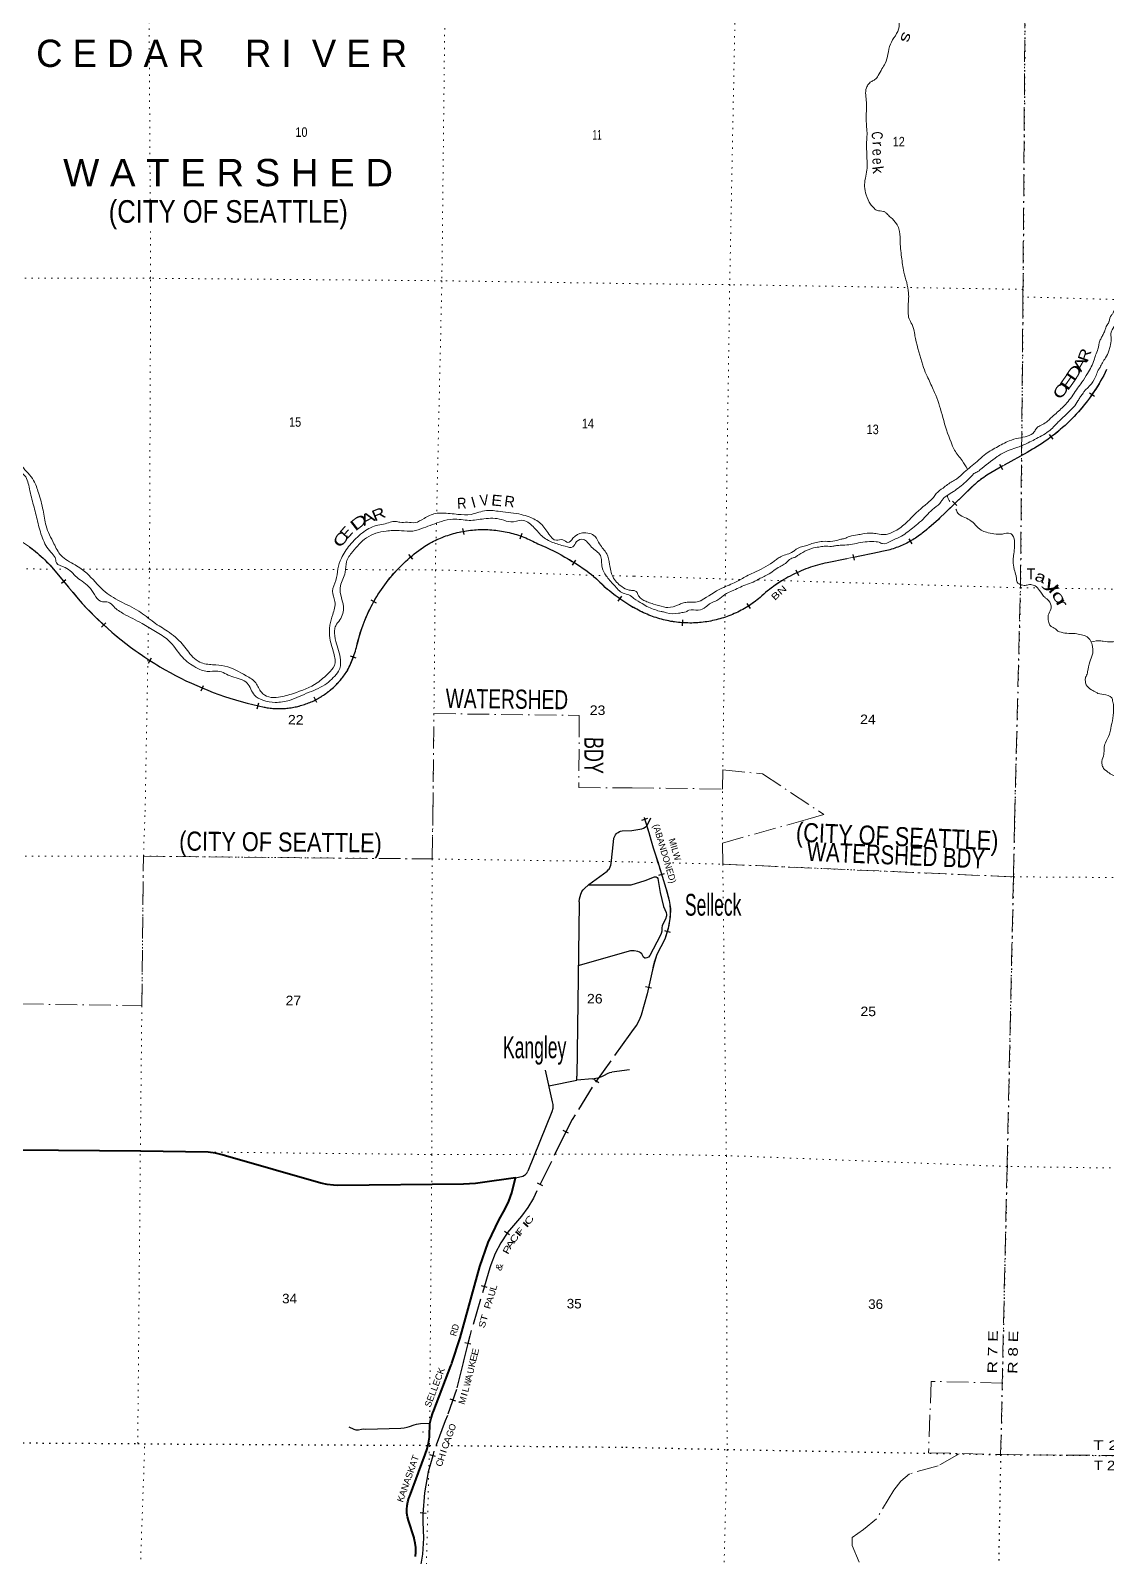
# Model space of a CAD drawing. Header units: feet. Extents: x -252966 to 4, y -183309 to 1368.
# Drawn here: x -229012 to -209293, y -58351 to -30375 of the extents above; entities that cross this region are included whole.
import ezdxf
from ezdxf.enums import TextEntityAlignment as Align

# ---------------------------------------------------------------- set-up
doc = ezdxf.new("R2010")
doc.units = ezdxf.units.FT
doc.header["$LTSCALE"] = 80
for name, pattern in [('DOT_DASHED', [7.7, 5, -1.2, 0.3, -1.2]), ('DOTTED', [1.5, 0.3, -1.2]), ('LONG_DASHED', [7.5, 6, -1.5])]:
    doc.linetypes.add(name, pattern=pattern)
doc.layers.add('14', color=7, linetype='Continuous')
for name, color, linetype, lineweight in [('26', 7, 'Continuous', 40), ('27', 7, 'Continuous', 13), ('29', 7, 'Continuous', 25), ('34', 7, 'Continuous', 13), ('39', 7, 'Continuous', 13), ('41', 7, 'Continuous', 13), ('44', 7, 'DOT_DASHED', 13), ('6', 7, 'DOTTED', 25), ('63', 7, 'Continuous', 25), ('7', 7, 'DOTTED', 13)]:
    doc.layers.add(name, color=color, linetype=linetype, lineweight=lineweight)

msp = doc.modelspace()

# ---------------------------------------------------------------- linework, layer by layer
at = {"layer": '26'}
msp.add_lwpolyline([(-221954.33, -58351.23), (-221947.47, -58268.77), (-221949.27, -58186.04), (-221959.7, -58103.94), (-221978.66, -58023.39), (-221983.71, -58006.73), (-222086.92, -57691.98), (-222103.1, -57624.66), (-222112.16, -57556.02), (-222114, -57486.8), (-222108.58, -57417.77), (-222095.99, -57349.69), (-222076.34, -57283.3), (-222067.11, -57258.76), (-221781.04, -56480.66), (-221743.85, -56378.07), (-221717.58, -56272.15), (-221702.53, -56164.07), (-221701.15, -56146.32), (-221690.98, -55910.43), (-221669.38, -55812.14), (-221637.63, -55716.65), (-221619.96, -55674.53), (-221308.18, -54857.92), (-221298.65, -54832.97), (-221290.58, -54807.92), (-221140, -54340.29), (-220776.46, -53033.73), (-220622.09, -52592.93), (-220422.49, -52170.68), (-220319.28, -51989.3), (-220247.92, -51839.61), (-220192.59, -51683.28), (-220192.46, -51682.83), (-220122.56, -51407.59), (-220770.16, -51500), (-220857.72, -51511.29), (-221079.51, -51523.53), (-223382.04, -51548.21), (-223457.38, -51545.82), (-223575.56, -51531.9), (-223691.63, -51505.71), (-225439.11, -51003.74), (-225496.5, -50985.86), (-225623.92, -50956.62), (-225753.69, -50940.86), (-226998.89, -50922.82), (-232253.73, -50880.11)], dxfattribs=at)
at = {"layer": '29'}
for p, q in [((-218784.02, -46035.47), (-218002.59, -46039.86)), ((-218014.27, -47245.94), (-218980.31, -47522.44)), ((-219577.04, -49435.95), (-219449.21, -50014.12)), ((-218035.32, -49426.19), (-218356.5, -49470.65)), ((-218710.25, -49592.52), (-219002.48, -49621)), ((-219458.51, -50196.68), (-219897.58, -51287.94))]:
    msp.add_line(p, q, dxfattribs=at)
for points in [[(-218957.43, -46346.98), (-218948.07, -46291.63), (-218928.37, -46209.87), (-218915.62, -46179.15), (-218905.19, -46160.6), (-218884.32, -46130.45), (-218863.47, -46107.83), (-218779.75, -46032.36), (-218442.35, -45786.37), (-218423.03, -45764.62), (-218407.96, -45747.23), (-218385.95, -45706.63), (-218375.51, -45678.81), (-218369.02, -45644.25), (-218330.32, -45252.09), (-218318.72, -45184.26), (-218304.82, -45145.41), (-218293.22, -45121.65), (-218280.47, -45104.25), (-218265.4, -45089.18), (-218244.55, -45075.84), (-218216.73, -45061.35), (-218197.02, -45055.55), (-218168.05, -45050.33), (-217993.16, -45039.63)], [(-217989.21, -45039.03), (-217810.31, -45012.11), (-217777.39, -45000.35), (-217745.65, -44981.53), (-217719.78, -44954.47), (-217697.45, -44922.72), (-217640.78, -44806.39)], [(-218002.59, -46039.86), (-217747.98, -45959.02), (-217578.69, -45893.14), (-217545.77, -45888.44), (-217525.78, -45900.2), (-217517.55, -45921.38), (-217475.23, -46175.44), (-217409.39, -46434.22), (-217361.19, -46544.79), (-217357.67, -46580.08), (-217358.84, -46608.3), (-217376.48, -46664.76), (-217434.08, -46780.04), (-217442.31, -46829.44), (-217442.31, -46885.9), (-217451.72, -46930.6), (-217470.53, -46975.3), (-217663.33, -47332.88), (-217689.2, -47361.1), (-217715.07, -47377.57), (-217738.58, -47384.63), (-217754.45, -47381.09), (-217778.55, -47361.1), (-217799.71, -47314.06), (-217810.89, -47299.93), (-217832.63, -47283.47), (-217853.21, -47270.53), (-217879.65, -47262.3), (-217950.19, -47248.18), (-218011.52, -47246.14)], [(-218957.38, -46346.42), (-218957.43, -46346.98), (-218958.5, -46387.87), (-219002.23, -49544.48)], [(-218710.25, -49592.52), (-218650.19, -49583.01), (-218607.3, -49573.15), (-218543.55, -49549.38), (-218502.99, -49531.41), (-218424.18, -49491.98), (-218395.2, -49480.96), (-218356.5, -49470.65)], [(-219511.17, -49723.55), (-219002.48, -49621), (-219002.23, -49544.48)], [(-219449.21, -50014.12), (-219440.66, -50063.65), (-219438.34, -50108.87), (-219439.5, -50140.18), (-219458.51, -50196.68)], [(-220122.56, -51407.59), (-219986.56, -51375.71), (-219959.9, -51362.95), (-219937.88, -51345.56), (-219917.02, -51322.37), (-219897.58, -51287.94)], [(-223180.49, -55974.94), (-223084.68, -56018.6), (-223052.23, -56027.3), (-223024.41, -56030.19), (-222998.91, -56027.3), (-222945.6, -56016.28), (-222910.82, -56013.39), (-222866.78, -56013.96), (-222224.67, -55995.41), (-222165.55, -55990.78), (-222111.08, -55981.49), (-222065.87, -55968.74), (-221981.26, -55937.43), (-221937.21, -55924.1), (-221900.13, -55916.56), (-221864.19, -55911.34), (-221689.89, -55905.46)]]:
    msp.add_lwpolyline(points, dxfattribs=at)
at = {"layer": '34'}
msp.add_line((-228623.35, -40214.95), (-228136.79, -40796.36), dxfattribs=at)
for points in [[(-210650.9, -38049.39), (-210748.4, -38111.08), (-211193.58, -38353.02), (-211486.68, -38528.34)], [(-211761.3, -38743.7), (-211919.4, -38896.89), (-212374.46, -39336.36), (-212552.15, -39491.29)], [(-213409.78, -39927.64), (-213461.22, -39939.43), (-214411.72, -40130.78)]]:
    msp.add_lwpolyline(points, dxfattribs=at)
for centre, radius, start, end in [((-212303.54, -35148.12), 3338.95, 299.66699, 334.37098), ((-210382.4, -40219.25), 2019.56, 123.1472, 133.06066), ((-230600.14, -41964.09), 2639.54, 41.50369, 72.2323), ((-220714.64, -41565.44), 2040.37, 60.61054, 120.57127), ((-213740.91, -38215.83), 1743.54, 280.94784, 312.98485), ((-220109.2, -42310.97), 2993.57, 123.29189, 166.64958), ((-221434.22, -43954.64), 4508.34, 54.43069, 67.5604), ((-213881.33, -42667.27), 2591.35, 101.81061, 133.62667), ((-220598.22, -42608.88), 2929.2, 44.35578, 52.41953), ((-216041.61, -37708.51), 3768.2, 229.20057, 239.47131), ((-223464.18, -36694.9), 6217.34, 221.27559, 258.35898), ((-216927.43, -39235.39), 2001.13, 239.27555, 308.95674), ((-224936.49, -41185.29), 1963.28, 332.22297, 347.21529), ((-224457.38, -41335.64), 1472.09, 259.77463, 328.70817)]:
    msp.add_arc(centre, radius, start, end, dxfattribs=at)
msp.add_spline([(-217764.43, -44805.88), (-217600.71, -45356.85), (-217434.46, -45880.86), (-217305.74, -46323.82), (-217292.7, -46624.39), (-217385.81, -47032.72), (-217534.15, -47313.42), (-217613.82, -47594.86), (-217713.3, -48033.36), (-217822.4, -48425.38), (-217907.11, -48607.96), (-218028.18, -48772.56)], degree=3, dxfattribs=at)
at = {"layer": '39'}
for points in [[(-212765.06, -26338.06), (-212819.91, -26389.99), (-212895.52, -26510.29), (-212918.15, -26562.51), (-212934.61, -26600.68), (-212947.62, -26701.39), (-212930.65, -26824.55), (-212916.95, -26867.03), (-212891.96, -26994.3), (-212801.17, -27190.74), (-212704.74, -27429.58), (-212676.06, -27593.18), (-212648.89, -27702.32), (-212599.7, -27825.78), (-212566.6, -27947.08), (-212552.9, -27989.55), (-212539.56, -28070.34), (-212531.82, -28320.46), (-212538.61, -28401.06), (-212561.67, -28499.66), (-212607.42, -28656.54), (-212732.62, -28913.51), (-212785.68, -28989.65), (-213004.42, -29203.62), (-213061.13, -29250.92), (-213103.08, -29347.71), (-213125.62, -29389.85), (-213147.01, -29524.76), (-213143.67, -29599.4), (-213155.75, -29657.64), (-213149.65, -29809.07), (-213132.49, -29912.07), (-213126.63, -29932.29), (-213084.63, -30178.7), (-213091.08, -30223), (-213095.22, -30308.39), (-213253.89, -30626.84), (-213297.87, -30809.94), (-213349.77, -30978.86), (-213407.04, -31075.13), (-213476.66, -31201.53), (-213535.72, -31273.59), (-213564.07, -31291.48), (-213622.77, -31325.22), (-213651.24, -31355.21), (-213692.18, -31427.43), (-213692.6, -31689.58), (-213691.09, -31744.04), (-213695.9, -32044.46), (-213682.32, -32316.82), (-213686.89, -32375.26), (-213678.99, -32825.03), (-213684.01, -32931.86), (-213727.1, -33235.96), (-213696.3, -33387.49), (-213615.37, -33561.65), (-213569.55, -33614.51), (-213497.62, -33673.64), (-213381.01, -33690.85), (-213336.96, -33717.47), (-213275.1, -33776.51), (-213247.14, -33800.97), (-213139.52, -33918.91), (-213096.05, -34008.04), (-213075.82, -34213.92), (-213048.55, -34528.75), (-213004.79, -34803.4), (-212919.77, -35187.33), (-212928.19, -35443.36), (-212929.09, -35540.14), (-212910.07, -35659.29), (-212856.68, -35764.64), (-212811.83, -35920.33), (-212792.63, -36021.33), (-212658.26, -36510.57), (-212644.58, -36555.06), (-212579.62, -36714.97), (-212467.12, -36957.99), (-212421.78, -37061.25), (-212292.67, -37467.76), (-212141.9, -37924.88), (-212076.77, -38066.64), (-211939.65, -38259.47), (-211842.45, -38417.43)], [(-203811.81, -31751.92), (-203821.52, -31759.96), (-203844.37, -31789.94), (-203897.24, -31845.92), (-203940.15, -31914.09), (-203976.73, -31950.05), (-204071.81, -31999.59), (-204299.91, -32069.23), (-204374.04, -32106.3), (-204473.97, -32161.27), (-204617.69, -32244.64), (-204627.83, -32252.62), (-204734.28, -32327.54), (-204778.3, -32369.24), (-204826.76, -32428.25), (-204871.45, -32470.19), (-204977.42, -32608.36), (-205040.84, -32716.67), (-205099.88, -32786.71), (-205233.74, -32892.36), (-205328.85, -32943.92), (-205433.94, -32987.32), (-205583.35, -33032.33), (-205833.52, -33088.52), (-205869.89, -33102.3), (-205910.41, -33130.16), (-205946.84, -33149.99), (-206019.63, -33183.61), (-206137.4, -33291.42), (-206252.86, -33392.05), (-206354.53, -33474.96), (-206407.38, -33528.92), (-206482.36, -33580.66), (-206581.82, -33628.35), (-206617.93, -33654.03), (-206684.83, -33703.83), (-206759.92, -33767.67), (-206899.69, -33859.16), (-206993.06, -33940.98), (-207011.37, -33960.98), (-207269.21, -34192.53), (-207332.23, -34258.5), (-207372.97, -34308.54), (-207417.99, -34386.78), (-207468.84, -34442.77), (-207538.34, -34555.06), (-207648.47, -34710.88), (-207708.7, -34771.12), (-207773.57, -34831.35), (-207819.91, -34863.79), (-207963.07, -34980.7), (-208070.05, -35009.97), (-208259.57, -35038.48), (-208475.61, -35105.06), (-208487.73, -35108.98), (-208550.55, -35152.77), (-208583.3, -35210.95), (-208626.84, -35271.44), (-208668.54, -35306.19), (-208707.93, -35340.94), (-208906.24, -35514.51), (-208999.54, -35588.26), (-209019.97, -35620.34), (-209191.36, -35864.79), (-209209.85, -35904.95), (-209205, -36032.04), (-209226.38, -36166.95), (-209247.26, -36247.42), (-209308.88, -36377.94), (-209368.08, -36466.12), (-209411.14, -36550.42), (-209429.52, -36578.49), (-209515.76, -36775.1), (-209636.23, -36923.37), (-209687.2, -36974.34), (-209705.73, -37002.14), (-209733.53, -37039.2), (-209779.87, -37104.07), (-209816.93, -37164.31), (-209895.7, -37280.14), (-209997.64, -37377.45), (-210085.67, -37465.48), (-210113.47, -37488.65), (-210132.01, -37507.18), (-210192.24, -37567.42), (-210261.75, -37641.55), (-210359.05, -37724.96), (-210609.26, -37873.23), (-210729.73, -37933.46), (-210918.65, -38016.76), (-211058.01, -38063.88), (-211203.56, -38127.07), (-211294.71, -38186.74), (-211611.07, -38431.87), (-211626.9, -38445.26), (-211651.61, -38461.75), (-211726.43, -38497.36)], [(-205137.17, -32683.53), (-205228.57, -32769.4), (-205366.12, -32838.72), (-205473.31, -32890.17), (-205632.76, -32933.07), (-205929.57, -33025.13), (-205978.09, -33046.86), (-206111.67, -33122.27), (-206209.11, -33208.09), (-206266.06, -33270.08), (-206276.22, -33280.07), (-206300.66, -33310.09), (-206357.45, -33355.95), (-206559.2, -33454.37), (-206631.09, -33511.12), (-206724.01, -33586.51), (-206833.86, -33708.52), (-206933.31, -33794.32), (-207004.22, -33842.06), (-207143.76, -33909.35), (-207230.63, -33940.82), (-207250.86, -33950.71), (-207354.39, -34042.53), (-207479.06, -34243.04), (-207495.47, -34275.16), (-207636.51, -34503.75), (-207738.24, -34617.76), (-207786.93, -34657.65), (-207815.5, -34699.73), (-207862.14, -34735.6), (-207935.31, -34809.54), (-208000.16, -34855.33), (-208111.52, -34922.87), (-208323.43, -34977.39), (-208512.93, -35003.89), (-208569.52, -35027.57), (-208599.98, -35055.52), (-208615.84, -35066.99), (-208630.59, -35099.61), (-208675.5, -35165.74), (-208724.14, -35252.91), (-208798.28, -35317.77), (-208858.52, -35361.69), (-208993.73, -35396.74), (-209013.92, -35402.61), (-209100.79, -35434.08), (-209139.45, -35478.09), (-209170.32, -35550.4), (-209200.93, -35594.48), (-209246.27, -35707), (-209247.71, -35713.92), (-209256.63, -35739.17), (-209275.51, -35767.2), (-209311.96, -35843.52), (-209330.61, -35899.81), (-209365.45, -35966.04), (-209381.85, -35998.15), (-209412.67, -36064.42), (-209450.31, -36215.32), (-209491.64, -36329.88), (-209516.57, -36412.33), (-209639.68, -36661.26), (-209741.85, -36823.66), (-209823.41, -36933.82), (-209997.64, -37178.21), (-210173.71, -37354.28), (-210261.75, -37433.05), (-210372.95, -37534.98), (-210465.62, -37599.85), (-210516.59, -37623.02), (-210576.82, -37669.36), (-210618.52, -37734.22), (-210905, -37847.49), (-211074.59, -37898.37), (-211309.24, -38017.21), (-211532.02, -38158.35), (-211663.96, -38274.1), (-211899.34, -38471.58), (-212035.36, -38593.34), (-212120.38, -38642.98), (-212288.6, -38762.43), (-212412.37, -38866.15), (-212465.39, -38938.26), (-212514.16, -38986.21), (-212534.46, -39004.18), (-212855.23, -39291.62), (-212956.86, -39395.55), (-213163.65, -39548.93), (-213262.74, -39596.42), (-213353.52, -39615.75), (-213492.32, -39602.38), (-213592.88, -39591.38), (-213760.1, -39603.96), (-213858.91, -39621.2), (-214002.13, -39650.14), (-214095.11, -39689.62), (-214161.65, -39701.11)], [(-239207.9, -44226.65), (-239079.15, -44208.11), (-238921.51, -44085.95), (-238628.11, -43801.18), (-238383.1, -43532.28), (-238163.6, -43154.33), (-238132.47, -42991.15), (-238196.15, -42871.82), (-238368.73, -42794.24), (-238561.16, -42672.19), (-238611.14, -42617.47), (-238632.58, -42498.36), (-238581.74, -42405.87), (-238494.57, -42293.41), (-238365.3, -42207.4), (-238228.33, -42179.91), (-237982.75, -42159.07), (-237769.76, -42206.61), (-237536.32, -42197.8), (-237342.79, -42132.31), (-237234.62, -41868.71), (-237293.86, -41676.8), (-237467.42, -41423.76), (-237788.69, -40970.27), (-237946.23, -40729.42), (-238131.96, -40492.46), (-238247.99, -40378.89), (-238305.34, -40209.17), (-238266.29, -40068.22), (-238174.42, -39840.83), (-238149.1, -39639.3), (-238287.92, -39293.68), (-238389.97, -39198.34), (-238534.38, -39120.92), (-238623.89, -38944.98), (-238636.73, -38731.14), (-238534.84, -38509.85), (-238380.86, -38327.17), (-238078.15, -38169.51), (-237842.51, -38128.44), (-237685.33, -38084.93), (-237557.74, -37942.44), (-237478.41, -37793.64), (-237341.26, -37735.9), (-237103.8, -37727.11), (-236496.81, -37833.27), (-236309.87, -37862.53), (-236081.09, -37962.59), (-235811.44, -37953.98), (-235592.24, -37971.31), (-235210.69, -38094.39), (-234815.2, -38241.75), (-234600.09, -38271.16), (-234225.98, -38289.34), (-233882, -38301.3), (-233534.42, -38383.86), (-233084.71, -38549.67), (-232861.79, -38619.45), (-232548.2, -38665.53), (-232111.54, -38653.79), (-231576.6, -38695.03), (-231139.62, -38628.84), (-230800.52, -38441.12), (-230326.02, -38151.29), (-230112.08, -38035.49), (-229933.22, -38070.75), (-229499.28, -38180), (-229375.05, -38267.39), (-229229.17, -38437.59), (-229119.08, -38535), (-229031.97, -38777.48), (-228957.27, -39076.36), (-228882.55, -39373.22), (-228793.8, -39680.24), (-228640.4, -39939.22), (-228562.51, -40038.46), (-228536.91, -40133.38), (-228378.46, -40218.95), (-228162.23, -40399.62), (-227913.95, -40604.66), (-227692.04, -40847.87), (-227591.48, -40854.47), (-227487.35, -40937.72), (-227305.02, -41067.79), (-226968.06, -41247.1), (-226719.45, -41395.67), (-226486.98, -41552.23), (-226229.26, -41864.2), (-225982.88, -42051.09), (-225772.06, -42124.84), (-225578.88, -42119.84), (-225321.94, -42220.06), (-225040.96, -42338.56), (-224907.46, -42561.13), (-224755.07, -42650.69), (-224525.95, -42692.28), (-224264.2, -42657.4)], [(-232198.96, -38563.65), (-231954.14, -38573.98), (-231680.48, -38567.41), (-231370.58, -38557), (-231047.96, -38435.74), (-230438.35, -38092.19), (-230208.19, -37956.31), (-230045.17, -37947.12), (-229868.3, -37978.33), (-229600.92, -38014.07), (-229380.18, -38112.08), (-229170.38, -38361.28), (-228954.64, -38626.64), (-228867.41, -38848.96), (-228780.76, -39170.09), (-228726.09, -39454.74), (-228583.16, -39784.24), (-228451.62, -39998.73), (-228195.11, -40173.57), (-227980.72, -40325.99), (-227678.74, -40638.21), (-227372.09, -40839.53), (-227029.1, -41018.88), (-226748.64, -41226.11), (-226502.12, -41388.79), (-226229.86, -41622.2), (-226038.11, -41861.21), (-225905.88, -41956.72), (-225674.77, -42002.35), (-225449.59, -42029.79), (-225058.28, -42203.35), (-224882, -42335.4), (-224780.39, -42507.37), (-224646.09, -42592.8), (-224467.06, -42597.81), (-224195.04, -42528.71)], [(-211726.43, -38497.36), (-211846.43, -38627.34), (-212067.55, -38806.8), (-212097.95, -38828.71), (-212306.78, -38986.1), (-212321.1, -39010.17), (-212449.05, -39129.99), (-212684.75, -39361.75), (-212816.66, -39473.47), (-212932.27, -39565.17), (-213051.79, -39644.73), (-213146.84, -39690.24), (-213243.9, -39735.74), (-213397.35, -39782.73), (-213461.55, -39757.94), (-213515.81, -39747.36), (-213838.16, -39770.62), (-214124.44, -39812.36), (-214223.12, -39815.49), (-214291.68, -39826.96), (-214329.98, -39832.66), (-214468.27, -39829.47), (-214516.92, -39836.42), (-214618.07, -39852.2), (-214931.38, -39986.45), (-214977.96, -40018.18), (-215008.06, -40034.38), (-215032.54, -40039.97), (-215198.75, -40159.44), (-215279.7, -40205.08), (-215500.5, -40350.27), (-215682.55, -40441.36), (-215739.22, -40473.1), (-216001.92, -40577.57), (-216121.24, -40634.96), (-216153.58, -40648.78), (-216254.69, -40696.25), (-216380.38, -40789.88), (-216455.3, -40835.57), (-216497.71, -40849.3), (-216588.81, -40902.91), (-216635.48, -40942.81), (-216772.96, -41004.07), (-216946.11, -41004.49), (-216998.69, -41030.23), (-217051.16, -41043.86), (-217135.85, -41057.2), (-217355.26, -41053.17), (-217431.56, -41030.29), (-217451.67, -41028.09), (-217572.14, -40992.71), (-217684.46, -40947.31), (-217802.64, -40881.7), (-217953.14, -40788.01)], [(-212209.4, -38906.33), (-212187.46, -38969.88), (-212166.35, -39007.87)], [(-212052.38, -39151.39), (-212017.03, -39220.66), (-211800.77, -39347.67), (-211591.1, -39533.1), (-211492.83, -39574.33), (-211356.18, -39601.8), (-211199.19, -39607.27), (-211058.14, -39594.45), (-210998.33, -39657.51), (-210986.58, -39693.91), (-210991.14, -39968.13), (-211002.3, -40084.98), (-211002.43, -40099.1), (-210981.73, -40254.56), (-210950.6, -40371.81), (-210939.25, -40450.56), (-210929.56, -40490.98), (-210849.47, -40538.09), (-210801.27, -40550.64), (-210728.66, -40537.19), (-210678.3, -40533.61), (-210602.02, -40558.51), (-210518.22, -40639.94), (-210416.76, -40771.95), (-210378.8, -40802.55), (-210309.44, -40922.16), (-210307.63, -40944.36), (-210312.02, -40982.63), (-210359.37, -41095.12), (-210363.71, -41129.37), (-210350.54, -41228.3), (-210336.78, -41264.72), (-210292.89, -41307.47), (-210208.84, -41362.69), (-210182.92, -41389.14), (-210154.82, -41399.48), (-210020.17, -41424.92), (-209867.23, -41432.37), (-209752.66, -41453.58), (-209648.3, -41488.82), (-209598.46, -41541.71), (-209584.55, -41562), (-209549.29, -41667.19), (-209541.95, -41743.88), (-209548.59, -41808.35), (-209600.25, -41951.06), (-209638.13, -42128.17), (-209667.14, -42216.63), (-209675.34, -42232.69), (-209680.01, -42301.21), (-209664.54, -42369.91), (-209566.74, -42461.55), (-209478.63, -42512.77), (-209448.56, -42527.17), (-209305.89, -42556.71), (-209183.86, -42640.5), (-209183.97, -42652.6), (-209174.2, -42684.96), (-209162.97, -42775.8), (-209176.98, -42983.38), (-209214.97, -43172.59), (-209238.09, -43277.24), (-209312.01, -43431.84), (-209335.17, -43540.52), (-209342.16, -43643.3), (-209375.61, -43776.09), (-209370.22, -43846.71), (-209356.47, -43883.14), (-209346.59, -43903.4), (-209310.67, -43938.01), (-209130.52, -44050.57), (-209008.22, -44106.14), (-208992.21, -44116.37), (-208898.64, -44230.15), (-208843.44, -44355.68), (-208821.67, -44396.21), (-208814.03, -44440.65), (-208826.67, -44501.03), (-208890.26, -44627.49), (-208927.45, -44729.99), (-208936.23, -44808.56), (-208920.61, -44861.13), (-208898.83, -44888.01)], [(-224264.2, -42657.4), (-223907.21, -42508.1), (-223584.34, -42344.49), (-223463, -42236.25), (-223365.75, -42121.83), (-223330.33, -41912.28), (-223416.88, -41575.02), (-223439.85, -41373.23), (-223419.25, -41290.65), (-223342.15, -41180.16), (-223276.36, -40940.53), (-223327.4, -40722.44), (-223330.45, -40555.04), (-223242.49, -40307.47), (-223221.24, -40113.98), (-223111.54, -39933.07), (-222854.51, -39674.32), (-222493.65, -39551.25), (-222370.87, -39541.84), (-222215.96, -39544.7), (-222004.75, -39551.9), (-221809.26, -39494.48), (-221480.62, -39375.28), (-221269.11, -39332.06), (-220975.5, -39355.85), (-220701.71, -39327.09), (-220377.87, -39340.96), (-220207.11, -39384.24), (-220007.75, -39355.07), (-219801.19, -39469.14), (-219643.24, -39639.4), (-219442.75, -39759.48), (-219211.79, -39831.33), (-219073.03, -39842.17), (-219004.06, -39745.74), (-218883.1, -39704.05), (-218731.01, -39844.03), (-218568.95, -39998.19), (-218536.03, -40218.19), (-218462.48, -40371.86), (-218318.61, -40540.03), (-218149.6, -40690.42), (-218046.83, -40723.12), (-217953.14, -40788.01)], [(-224195.04, -42528.71), (-223757.31, -42333.46), (-223551.06, -42157.12), (-223443.62, -42018.55), (-223452.34, -41790.62), (-223527.19, -41515.94), (-223523.8, -41280), (-223472.35, -41082.64), (-223432.73, -40842.87), (-223477.9, -40655.07), (-223416.38, -40455.75), (-223376.93, -40246.23), (-223315.42, -40048.93), (-223159.1, -39809.79), (-222930.44, -39585.17), (-222679.86, -39452.81), (-222544.4, -39424.3), (-222422.29, -39390.31), (-222321.62, -39376.74), (-222243.24, -39391.28), (-222104.4, -39390.02), (-221963.61, -39396.84), (-221800.19, -39319.08), (-221590.43, -39231.49), (-221465.64, -39222.09), (-221178.07, -39245.84), (-220936.63, -39245.14), (-220656.57, -39176.08), (-220407.19, -39193.58), (-220017.19, -39248.14), (-219872.59, -39293.29), (-219664.05, -39413.42), (-219514.28, -39605.82), (-219374.12, -39721.54), (-219255.36, -39712.1), (-219163.1, -39761.01), (-219070.09, -39682.86), (-218894.49, -39587.02), (-218663.49, -39650.8), (-218581.8, -39788.38), (-218452.08, -39968.57), (-218398.89, -40162.47), (-218341.85, -40386.63), (-218177.94, -40569.03), (-218039.5, -40634.32), (-217949.38, -40640.38)], [(-209571.45, -41583.72), (-209397.33, -41563.72), (-209351.1, -41572.21), (-209194.17, -41583.73), (-209099.44, -41572.5), (-208869.6, -41538.31), (-208734.33, -41497.2), (-208508.37, -41446.84), (-208469.93, -41427.03), (-208402.94, -41367.15), (-208310.94, -41216.75), (-208268.31, -41178.82), (-208225.83, -41157.03), (-208147.16, -41141.62), (-207965.81, -41125.13), (-207947.65, -41121.27), (-207586.46, -41033.83), (-207538.12, -41032.26), (-207464.46, -41042.78), (-207409.49, -41055.62), (-207305.2, -41098.92), (-207158.61, -41140.6), (-207056.06, -41153.64), (-206953.29, -41144.5), (-206918.56, -41090.37), (-206895.91, -41036.13), (-206852.87, -40953.85), (-206817.78, -40861.4), (-206728.08, -40741.23), (-206677.08, -40669.1), (-206616.16, -40613.2), (-206579.5, -40584.08), (-206545.12, -40551.34), (-206533.02, -40549.43), (-206510.8, -40541.57), (-206432.14, -40526.16), (-206286.57, -40460.95), (-206165.44, -40425.76), (-206110.86, -40402.06), (-206070.28, -40368.15), (-205835.41, -40225.11), (-205697.63, -40131.6), (-205629.67, -40088.32), (-205612.5, -40069.86), (-205574.07, -40032.72), (-205569.76, -40019.84), (-205518.47, -39953.95), (-205513.83, -39935.42), (-205486.03, -39902.98), (-205388.99, -39850.09), (-205346.12, -39785.95), (-205295.12, -39713.82), (-205266.67, -39685.85), (-205249.74, -39666.68), (-205223.98, -39641.88), (-205126.62, -39564.13), (-205063.99, -39540.5), (-204981.28, -39523.11), (-204916.63, -39499.51), (-204833.48, -39433.72), (-204811.03, -39401.66), (-204802.85, -39387.62), (-204727.71, -39317.73), (-204662.48, -39231.62), (-204652.19, -39207.51), (-204633.86, -39185.5)], [(-214161.65, -39701.11), (-214310.74, -39739.12), (-214496.25, -39742.4), (-214524.47, -39746.18), (-214744.43, -39800.63), (-214783.34, -39817.88), (-214879.7, -39841.73), (-214980.77, -39885.17), (-215037.55, -39929.01), (-215257.85, -40019.76), (-215271.94, -40027.44), (-215342.89, -40071.41), (-215407.78, -40121.23), (-215759.9, -40315.62), (-215891.35, -40378.95), (-216081.58, -40484.08), (-216340.35, -40598.67), (-216718.93, -40823.07), (-216737.14, -40832.99), (-216976.95, -40857), (-217063.66, -40872.34), (-217138.47, -40905.94), (-217334.19, -40952.54), (-217366.4, -40952.24), (-217408.57, -40939.76), (-217597.37, -40891.65), (-217643.51, -40873.07), (-217737.83, -40839.95), (-217861.8, -40748.06), (-217873.71, -40729.81), (-217905.32, -40664.99), (-217949.38, -40640.38)]]:
    msp.add_spline(points, degree=3, dxfattribs=at)
at = {"layer": '44'}
for points in [[(-210978.16, -44868.61), (-210869.92, -40582.88), (-210824.23, -35259.41), (-210784.87, -29912.96), (-210746.11, -25525.28), (-209739.67, -25548.62), (-204413.61, -25676.09), (-199077.39, -25793.57), (-193965.93, -25848.51), (-188671.58, -25905.09), (-186691.98, -25938.42)], [(-221636.56, -44767.02), (-221620, -42897.83), (-218954.45, -42931.61), (-218963.04, -44254.39), (-217985.51, -44258.63)], [(-217985.51, -44258.63), (-216329.4, -44281.19), (-216321.18, -43927.94), (-215596.27, -44003.72), (-214473.2, -44746.45), (-214763.62, -44833.01)], [(-242321.45, -44553.01), (-242339.32, -45411.58), (-237530.96, -45460.94), (-232245.2, -45511.67), (-232250.72, -48176.27), (-226971.87, -48253.08), (-226941.97, -45512.44), (-221653.72, -45563.25), (-221636.56, -44767.02)], [(-214763.62, -44833.01), (-216329.84, -45272.89), (-216325.28, -45658.82), (-210997.34, -45891.18)], [(-210978.16, -44868.61), (-210997.34, -45891.18), (-211115.04, -51200.99), (-211232.44, -56482.57), (-205666.24, -56527.94), (-204785.52, -56521.22), (-200471.23, -56567.35), (-199510.42, -56589.7), (-195108.29, -56697.23), (-194260.2, -56720.41), (-189724.92, -56843.48), (-188886.91, -56864.54), (-186947.71, -56921.83)], [(-211203.28, -55170.74), (-212503.69, -55140.1), (-212554.34, -56449.78), (-211232.44, -56482.57)], [(-211995.6, -56471.87), (-212377.26, -56687.12), (-212902.74, -56834.57), (-213060.73, -56969.66), (-213192.94, -57135.16), (-213507.56, -57660.63), (-213744.46, -57855.22), (-213954.79, -58003.85), (-213956.27, -58146.55), (-213822.98, -58455.44)]]:
    msp.add_lwpolyline(points, dxfattribs=at)
at = {"layer": '6'}
for p, q in [((-210823.2, -35121.38), (-210846.3, -37822.12)), ((-210847.91, -38009.74), (-210869.92, -40582.88)), ((-210869.92, -40582.88), (-210978.16, -44868.61)), ((-221299.72, -56317.62), (-218101.91, -56347.66))]:
    msp.add_line(p, q, dxfattribs=at)
for points in [[(-210746.11, -25525.28), (-210784.78, -29903.96), (-210823.11, -35112.38)], [(-210978.16, -44868.61), (-210997.34, -45891.18), (-211115.04, -51200.99), (-211232.44, -56482.57), (-211324.89, -61500.28), (-211349.3, -62100.89), (-211459.98, -66928.86), (-211471.91, -67495.33), (-211500.72, -70804.29)], [(-249257.23, -55948.67), (-247945.37, -56056.1), (-242614.18, -56123.21), (-237600.71, -56179.26), (-237106.03, -56192.9), (-232287.61, -56242.29), (-232030.22, -56251.15), (-227046.83, -56280.93), (-226926.18, -56285.33), (-221701.45, -56313.85), (-221515.13, -56315.6)], [(-218101.91, -56347.66), (-216246.72, -56388.66), (-211232.44, -56482.57), (-205666.24, -56527.94), (-204785.52, -56521.22), (-200471.23, -56567.35), (-199510.42, -56589.7), (-195108.29, -56697.23), (-194260.2, -56720.41), (-189724.92, -56843.48), (-188886.91, -56864.54), (-186947.71, -56921.83)]]:
    msp.add_lwpolyline(points, dxfattribs=at)
at = {"layer": '63'}
for p, q in [((-209601.7, -37017.4), (-209511.25, -37081.07)), ((-210342.7, -37781.05), (-210276.03, -37869.31)), ((-211256.48, -38328.31), (-211199.7, -38423.23)), ((-212113.74, -39006.57), (-212036.9, -39086.13)), ((-221067.1, -39612.79), (-221086.63, -39503.92)), ((-220038.96, -39697.08), (-220001.58, -39592.97)), ((-212917.02, -39691.44), (-212862.4, -39787.63)), ((-222007.28, -40065.9), (-222078.44, -39981.22)), ((-213940.82, -39978.75), (-213918.99, -40087.18)), ((-219079.32, -40176.35), (-219020.78, -40082.51)), ((-214984.07, -40263.22), (-214938.48, -40363.99)), ((-228446.87, -40509.19), (-228362.05, -40438.2)), ((-222671.4, -40874.29), (-222768.45, -40821.23)), ((-218239.82, -40834.52), (-218176.08, -40744.12)), ((-215884.16, -40876.91), (-215824.37, -40969.96)), ((-227708.86, -41314.03), (-227634.14, -41232.47)), ((-217063.34, -41177.84), (-217069.83, -41288.24)), ((-226851.66, -41972.21), (-226792.8, -41878.56)), ((-223043.78, -41881.82), (-223147.48, -41843.34)), ((-225884.16, -42482.89), (-225842.44, -42380.45)), ((-224855.14, -42809.44), (-224830.19, -42701.68)), ((-223761.9, -42696.32), (-223811.84, -42597.62)), ((-217806.22, -44849.2), (-217700.19, -44817.7)), ((-217499.4, -45862.21), (-217394.11, -45828.33)), ((-217394.09, -46875.04), (-217288.2, -46907.01)), ((-217740.86, -47901.49), (-217633, -47926.02)), ((-218596.95, -49669.02), (-218687.42, -49605.38)), ((-219152.56, -50592.16), (-219250.83, -50541.39)), ((-219621.58, -51555.08), (-219720.91, -51506.41)), ((-220231.84, -52454.93), (-220323.95, -52393.69)), ((-220642.3, -53420.07), (-220748.46, -53388.99)), ((-220944.75, -54460.94), (-221051.88, -54433.42)), ((-221217.84, -55501.95), (-221322.15, -55465.14)), ((-221588.78, -56518.64), (-221695.1, -56488.15)), ((-221763.09, -57561.23), (-221873.43, -57553.51))]:
    msp.add_line(p, q, dxfattribs=at)
at = {"layer": '63', "linetype": 'LONG_DASHED'}
for points in [[(-209292.11, -36592.86), (-209317.69, -36645.4), (-209344.33, -36697.08), (-209371.88, -36748.31), (-209400.17, -36799.57), (-209429.53, -36849.95), (-209459.64, -36899.59), (-209490.5, -36949.25), (-209522.42, -36998.02), (-209555.1, -37046.06), (-209588.82, -37093.97), (-209623.16, -37140.84), (-209658.1, -37187.42), (-209694.26, -37233.43), (-209731.02, -37278.4), (-209768.68, -37322.93), (-209806.81, -37366.87), (-209846.14, -37410.25), (-209885.78, -37452.72), (-209926.62, -37494.63), (-209967.78, -37535.63), (-210009.84, -37576.2)], [(-210009.86, -37576.21), (-210052.52, -37615.75), (-210095.96, -37654.55), (-210139.85, -37692.76), (-210184.81, -37730.11), (-210230.22, -37766.85), (-210276.25, -37802.56), (-210322.73, -37837.68), (-210370.13, -37871.61), (-210417.99, -37904.96), (-210466.16, -37937.42), (-210515.1, -37969.14), (-210564.63, -37999.84), (-210614.94, -38029.78), (-210650.32, -38050.34), (-210747.84, -38112.03), (-211193.03, -38353.98), (-211486.09, -38529.28), (-211512.94, -38547.11), (-211541.89, -38566.98), (-211570.58, -38587.42), (-211598.85, -38608.6), (-211626.71, -38629.94), (-211654.3, -38651.85), (-211681.49, -38674.5), (-211708.25, -38697.3), (-211734.6, -38720.54), (-211760.54, -38744.5), (-211918.63, -38897.69), (-212373.71, -39337.18), (-212551.39, -39492.1), (-212552.22, -39492.95), (-212574.74, -39513.48), (-212597.52, -39533.53), (-212620.71, -39553.3), (-212644.13, -39572.75), (-212668.03, -39591.59), (-212692.16, -39610.12), (-212716.75, -39628.21), (-212741.56, -39645.98), (-212766.68, -39663.1), (-212792.04, -39679.91), (-212817.66, -39696.24), (-212843.74, -39712.12), (-212869.9, -39727.49), (-212896.48, -39742.58), (-212923.2, -39756.99), (-212950.32, -39771.12), (-212977.56, -39784.56), (-213005.06, -39797.7), (-213032.65, -39810.32), (-213060.68, -39822.5), (-213088.85, -39833.99), (-213117.07, -39845.13), (-213145.75, -39855.84), (-213174.35, -39865.98), (-213203.22, -39875.66), (-213232.4, -39884.68), (-213261.46, -39893.32), (-213290.8, -39901.49), (-213320.45, -39909), (-213349.99, -39916.14), (-213379.63, -39922.75), (-213409.54, -39928.72), (-213460.98, -39940.51), (-214411.49, -40131.86), (-214455.81, -40141.4), (-214499.66, -40151.88), (-214543.35, -40163.14), (-214587.19, -40174.95), (-214630.56, -40187.73), (-214673.53, -40201.21), (-214716.63, -40215.25), (-214759.28, -40230.25), (-214801.5, -40245.96), (-214843.84, -40262.49), (-214885.49, -40279.67), (-214927.04, -40297.35), (-214968.38, -40316.05), (-215009.06, -40335.41), (-215049.58, -40355.53), (-215089.73, -40376.1), (-215129.68, -40397.68), (-215169.01, -40419.67), (-215208.13, -40442.66), (-215246.64, -40466.06), (-215284.98, -40490.23), (-215322.66, -40515.04), (-215359.93, -40540.57), (-215396.84, -40566.54), (-215433.28, -40593.48), (-215469.36, -40620.87), (-215504.79, -40648.92), (-215539.84, -40677.42), (-215574.17, -40706.83), (-215608.15, -40736.7), (-215641.52, -40766.95), (-215668.52, -40792.36), (-215695.93, -40814.25), (-215723.65, -40835.39), (-215751.75, -40856.03)], [(-222638.99, -40708.46), (-222610.75, -40664.69), (-222581.64, -40621.11), (-222551.79, -40578.34), (-222521.14, -40536.06), (-222489.97, -40494.22), (-222457.71, -40452.93), (-222424.93, -40412.09), (-222391.41, -40372.02), (-222357.38, -40332.39), (-222322.33, -40293.62), (-222286.76, -40255.28), (-222250.74, -40217.66), (-222213.93, -40180.53), (-222176.37, -40144.2), (-222138.01, -40108.37), (-222099.51, -40073.18), (-222059.96, -40038.86), (-222019.98, -40005.27), (-221979.48, -39972.1), (-221938.61, -39939.93), (-221896.64, -39908.34), (-221854.52, -39877.4), (-221811.73, -39847.55), (-221768.72, -39818.05), (-221752.96, -39807.76), (-221722.08, -39789.76), (-221690.98, -39772.57), (-221659.57, -39755.91), (-221627.77, -39739.49), (-221595.73, -39723.88), (-221563.55, -39708.92), (-221531, -39694.19), (-221498.2, -39680.27), (-221465.27, -39666.97), (-221431.85, -39654.11), (-221398.47, -39641.98), (-221364.89, -39630.2), (-221330.88, -39619.13), (-221296.92, -39608.78), (-221262.65, -39598.98), (-221228.34, -39589.61), (-221193.62, -39580.96), (-221159.04, -39572.86), (-221124.04, -39565.47), (-221089.2, -39558.63), (-221054.04, -39552.33), (-221018.92, -39546.76), (-220983.67, -39541.81), (-220948.38, -39537.33), (-220912.85, -39533.65), (-220877.29, -39530.43), (-220841.77, -39527.95), (-220806.22, -39525.92), (-220770.6, -39524.79), (-220734.96, -39524.13), (-220699.46, -39524.01), (-220663.82, -39524.55), (-220628.22, -39525.8), (-220592.49, -39527.69), (-220557, -39529.97), (-220521.45, -39533.15), (-220486.04, -39536.89), (-220450.6, -39541.09), (-220415.48, -39545.96), (-220380.13, -39551.62), (-220345.01, -39557.67), (-220310.13, -39564.57), (-220275.3, -39571.74), (-220240.42, -39579.82), (-220205.95, -39588.39), (-220171.63, -39597.51), (-220137.18, -39607.28), (-220103.23, -39617.81), (-220069.34, -39628.61), (-220035.66, -39640.25), (-220001.96, -39652.35), (-219968.85, -39665.04), (-219935.78, -39678.47), (-219902.98, -39692.27), (-219870.3, -39706.64), (-219838.12, -39721.78), (-219805.92, -39737.37), (-219774.13, -39753.45), (-219742.66, -39770.19), (-219712.85, -39786.67), (-219640.15, -39817.19), (-219568.48, -39849.22), (-219497.34, -39882.51), (-219426.12, -39916.8), (-219356.01, -39952.58), (-219286.83, -39989.45), (-219217.58, -40027.32), (-219149.43, -40066.69), (-219082.21, -40107.13), (-219015.09, -40148.99), (-218949.33, -40191.77), (-218883.91, -40235.37), (-218819.17, -40280.64), (-218811.1, -40286.63), (-218770.63, -40318.13)], [(-229029.43, -39841.23), (-228992.78, -39869.09), (-228956.53, -39897.31), (-228920.53, -39926.45), (-228885.29, -39955.92), (-228850.46, -39986.1), (-228816.26, -40017.19), (-228782.63, -40048.43), (-228749.4, -40080.39), (-228716.81, -40113.24), (-228684.78, -40146.26), (-228653.34, -40179.79), (-228622.51, -40214.23), (-228135.95, -40795.65), (-228063.73, -40876.99), (-227990.05, -40956.22), (-227914.95, -41034.24), (-227838.51, -41111.88), (-227760.63, -41187.44), (-227681.74, -41261.29), (-227601.5, -41334.79), (-227519.82, -41406.17), (-227437.14, -41475.87), (-227352.65, -41544.8), (-227267.58, -41611.57), (-227181.57, -41677.5), (-227093.69, -41741.81), (-227005.24, -41803.95), (-226915.38, -41864.86), (-226825, -41924.48), (-226732.75, -41982.47), (-226640.38, -42038.69), (-226546.15, -42093.28), (-226451.8, -42146.11), (-226356.05, -42197.72), (-226259.72, -42247.15), (-226162.4, -42294.89), (-226064.54, -42341.35), (-225965.24, -42385.7), (-225865.41, -42428.75), (-225765, -42469.65), (-225664.07, -42509.26), (-225562.09, -42546.29), (-225459.57, -42582.03), (-225356.95, -42616.02), (-225253.34, -42648.31), (-225149.14, -42678.45), (-225043.95, -42706.87), (-224939.11, -42733.96), (-224833.24, -42758.47), (-224727.22, -42781.23), (-224718.48, -42783.28), (-224698.18, -42786.86), (-224672.74, -42790.85), (-224647.39, -42794.31), (-224621.87, -42797.36)], [(-218770.63, -40318.13), (-218731.12, -40350.4), (-218692.14, -40383.35), (-218653.29, -40416.95), (-218615.38, -40451.3), (-218578.25, -40486.16), (-218541.23, -40521.67), (-218505.16, -40557.94), (-218503.03, -40560.26), (-218452.92, -40603.01), (-218402.08, -40644.42), (-218350.49, -40684.97), (-218298.12, -40725.18), (-218245.05, -40764.02), (-218191.54, -40801.76), (-218137.24, -40839.17), (-218082.24, -40875.2), (-218026.8, -40910.12), (-217970.32, -40944.43), (-217953.7, -40954.62)], [(-224621.89, -42797.36), (-224596.4, -42800.09), (-224570.71, -42802.27), (-224545.19, -42804.07), (-224519.45, -42805.32), (-224493.87, -42806.19), (-224468.14, -42806.64), (-224442.52, -42806.58), (-224416.86, -42806.06), (-224391.25, -42805.2), (-224365.55, -42803.75), (-224339.89, -42801.96), (-224314.34, -42799.66), (-224288.81, -42797.03), (-224263.35, -42793.75), (-224237.92, -42790.14), (-224212.65, -42786.15), (-224187.36, -42781.69), (-224162.18, -42776.72), (-224136.97, -42771.27), (-224111.98, -42765.6), (-224087.06, -42759.25), (-224062.3, -42752.54), (-224037.58, -42745.48), (-224013.15, -42738), (-223988.65, -42729.91), (-223964.36, -42721.59), (-223940.33, -42712.69), (-223916.38, -42703.59), (-223892.49, -42693.85), (-223868.96, -42683.81), (-223845.58, -42673.37), (-223822.19, -42662.48), (-223799.25, -42651.1), (-223776.37, -42639.54), (-223753.75, -42627.39), (-223731.17, -42614.92), (-223709.08, -42602.1), (-223687.09, -42588.76), (-223665.32, -42575.18), (-223643.73, -42561.21), (-223622.57, -42546.76), (-223601.44, -42531.97), (-223580.68, -42516.89), (-223560.22, -42501.38), (-223540.1, -42485.57), (-223520.15, -42469.38), (-223500.44, -42452.93), (-223481.16, -42436), (-223462.1, -42418.84), (-223443.33, -42401.23), (-223424.8, -42383.37), (-223406.75, -42365.18), (-223388.93, -42346.73), (-223371.47, -42327.98), (-223354.3, -42308.8), (-223337.54, -42289.45), (-223320.96, -42269.74), (-223304.93, -42249.79), (-223289.05, -42229.48), (-223273.73, -42208.94), (-223258.62, -42188.16), (-223243.93, -42167.22), (-223229.54, -42145.85), (-223215.69, -42124.26), (-223202.12, -42102.56), (-223200.4, -42099.71), (-223184.82, -42069.49), (-223169.63, -42038.92), (-223154.93, -42007.87), (-223141, -41976.61), (-223127.46, -41945.28), (-223114.4, -41913.44), (-223101.95, -41881.65), (-223090.04, -41849.55), (-223078.85, -41817.08), (-223068.08, -41784.71), (-223057.85, -41752.03), (-223048.33, -41718.98), (-223039.25, -41686.02), (-223030.73, -41652.94), (-223022.95, -41619.49), (-223010.55, -41568.57), (-222997.07, -41518.21), (-222982.7, -41468.07), (-222967.69, -41417.77), (-222951.58, -41368.04), (-222934.66, -41318.81), (-222917.09, -41269.42), (-222898.43, -41220.6), (-222878.95, -41172.29), (-222858.54, -41123.88), (-222837.4, -41076.27), (-222815.67, -41028.8), (-222792.77, -40981.6), (-222769.13, -40935.19), (-222744.63, -40888.99), (-222719.61, -40843.23), (-222693.42, -40797.73), (-222666.79, -40752.95), (-222638.99, -40708.46)], [(-215751.75, -40856.03), (-215780.25, -40876.52), (-215809.11, -40896.24), (-215838.19, -40915.37), (-215867.66, -40934.32), (-215897.5, -40952.51), (-215927.55, -40970.12), (-215958.13, -40987.38), (-215988.79, -41003.93), (-216019.69, -41020.15), (-216051.1, -41035.76), (-216082.57, -41050.66), (-216114.43, -41065.08), (-216146.37, -41079.07), (-216178.82, -41092.44), (-216211.22, -41105.23), (-216244.11, -41117.41), (-216276.95, -41129.02), (-216310.17, -41140.18), (-216343.45, -41150.61), (-216376.94, -41160.44), (-216410.54, -41169.84), (-216444.49, -41178.49), (-216478.53, -41186.71), (-216512.64, -41194.2), (-216546.85, -41201.26), (-216581.25, -41207.44), (-216615.73, -41213.18), (-216650.16, -41218.36), (-216684.82, -41222.95), (-216719.54, -41226.82), (-216754.48, -41230.1), (-216789.24, -41232.97), (-216824.19, -41234.96), (-216859.08, -41236.39), (-216894.06, -41237.38), (-216928.84, -41237.7), (-216963.96, -41237.25), (-216998.89, -41236.39), (-217033.73, -41234.7), (-217068.54, -41232.72), (-217103.55, -41229.87), (-217138.22, -41226.49), (-217172.82, -41222.54), (-217207.65, -41218), (-217242.11, -41212.64), (-217276.54, -41207.01), (-217310.87, -41200.52), (-217345.3, -41193.6), (-217379.24, -41186.03), (-217413.24, -41177.72), (-217447.06, -41169.02), (-217480.82, -41159.75), (-217514.2, -41149.67), (-217547.68, -41139.15), (-217580.82, -41128.09), (-217613.75, -41116.35), (-217646.33, -41104.07), (-217678.86, -41091.24), (-217711.2, -41077.99), (-217743.16, -41063.92), (-217774.95, -41049.45), (-217806.52, -41034.29), (-217837.9, -41018.73), (-217868.78, -41002.51), (-217899.48, -40985.87), (-217929.85, -40968.71), (-217953.7, -40954.63)], [(-217763.74, -44804.36), (-217681.52, -45081.06), (-217599.66, -45356.53), (-217517.63, -45618.84), (-217433.41, -45880.53), (-217366.69, -46101.16), (-217304.66, -46323.6), (-217285.07, -46473.2), (-217291.6, -46624.5), (-217323.69, -46830.8), (-217384.79, -47033.15), (-217461.29, -47173.63), (-217533.13, -47313.83), (-217575.66, -47453.67), (-217612.75, -47595.12), (-217662.39, -47814.38), (-217712.23, -48033.62), (-217763.34, -48230.45), (-217821.36, -48425.73), (-217856.42, -48520.95), (-217906.19, -48608.56), (-217966.76, -48690.91), (-218029, -48775.53)], [(-218029.01, -48775.53), (-218719.56, -49743.89), (-219084.44, -50341.35), (-219201.27, -50567.48), (-219201.58, -50568.09), (-219796.42, -51781.82), (-219895.71, -51952.6), (-220012.31, -52112.06), (-220126.01, -52239.38), (-220268.56, -52411.55), (-220277.92, -52425.62), (-220392.36, -52597.71), (-220496.01, -52795.79), (-220578.39, -53003.6), (-220596.08, -53058.56), (-220961.6, -54307.11), (-220997.91, -54448.43), (-221079.47, -54765.91), (-221085.21, -54794.88), (-221203.07, -55288.17), (-221371.84, -55766.43), (-221412.5, -55862), (-221618.05, -56422.64), (-221641.57, -56504.65), (-221726.07, -56799.33), (-221794.13, -57185.27), (-221821.49, -57576.18), (-221821.3, -57716.97), (-221809.27, -58013.5), (-221828.3, -58309.56), (-221878.19, -58602.06)]]:
    msp.add_lwpolyline(points, dxfattribs=at)
at = {"layer": '7'}
for p, q in [((-208798.21, -35315.11), (-210824.23, -35259.41)), ((-218336.69, -40373.78), (-217948.15, -40378.31)), ((-217948.15, -40378.31), (-216278.05, -40429.96)), ((-216278.05, -40429.96), (-216279.85, -40566.81)), ((-216278.05, -40429.96), (-216007.94, -40438.05)), ((-215683.95, -40447.75), (-210870.01, -40591.88)), ((-216281.93, -40724.28), (-216335.88, -44818.05)), ((-210870.01, -40591.88), (-210507.8, -40596.86)), ((-210046.37, -40603.2), (-204578.95, -40678.36)), ((-226911.74, -44693.95), (-226850.84, -41323.62)), ((-217999.47, -45616.19), (-217452.12, -45630.13))]:
    msp.add_line(p, q, dxfattribs=at)
for points in [[(-226818.78, -33483.1), (-226841.61, -29587.2), (-226755.4, -25161)], [(-221404.65, -25335.39), (-221413.53, -29612.77), (-221472.95, -34962.77), (-221568.94, -39220.34)], [(-216094.35, -29760), (-216197.72, -35034.38), (-216278.05, -40429.96)], [(-226847.69, -41149.19), (-226831.47, -40251.59), (-226810.37, -34917.52), (-226815.4, -34059.17)], [(-217896.52, -35016.64), (-221472.95, -34962.77), (-226810.37, -34917.52), (-232182.2, -34906.37), (-237467.69, -34925.94), (-242104.63, -34824.01)], [(-210823.2, -35121.38), (-216197.72, -35034.38), (-217896.52, -35016.64)], [(-221573.34, -39415.16), (-221592.43, -40262.02), (-221636.56, -44767.02)], [(-238299.26, -40176.94), (-237490.34, -40181.35), (-232203.3, -40240.44), (-228361.7, -40248.41)], [(-228048.52, -40249.06), (-226831.47, -40251.59), (-223398.85, -40258.42)], [(-223224.37, -40258.77), (-221592.43, -40262.02), (-218463.87, -40372.32)], [(-227046.83, -56280.93), (-226998.89, -50922.82), (-226942.72, -45512.38), (-226911.68, -44694.2)], [(-221636.56, -44767.02), (-221653.72, -45563.25), (-221655.61, -50981.91), (-221691.96, -55210.49)], [(-216335.88, -44818.05), (-216325.28, -45658.82), (-216315.75, -46432.65)], [(-242339.32, -45411.58), (-237605.25, -45457.92), (-232229.89, -45511.85), (-226942.72, -45512.38), (-221653.72, -45563.25), (-217999.47, -45616.19)], [(-217245.33, -45635.39), (-216325.28, -45658.82), (-210997.34, -45891.18), (-204659.51, -45930.68), (-199304.7, -45909.27), (-194064.79, -46255.63), (-188863.27, -46408), (-186860.7, -46381.52)], [(-216312.85, -46668.59), (-216259.51, -51000.83), (-216246.72, -56388.66), (-216392.21, -62040.95), (-216489.17, -67256.71)], [(-218050.16, -50973.66), (-221655.61, -50981.91), (-226998.89, -50922.82), (-232253.73, -50880.11), (-237566.84, -50819.09), (-242435.7, -50819.88), (-247718.52, -50722.71), (-249198.85, -50643.37)], [(-186904.68, -51709.07), (-188993.23, -51731.79), (-194208.3, -51522.81), (-199445.88, -51341.83), (-204779.76, -51292.89), (-211115.04, -51200.99), (-216259.51, -51000.83), (-218050.16, -50973.66)], [(-221695.93, -55671.85), (-221701.45, -56313.85), (-221843.18, -62056.27), (-221784.15, -65789.47)], [(-227007.18, -65968.36), (-227124.53, -62120.2), (-226918.14, -56287.37)]]:
    msp.add_lwpolyline(points, dxfattribs=at)

# ---------------------------------------------------------------- texts
at = {"layer": '14', "width": 0.6}
for s, p in [('Selleck', (-217018.48, -46603.18)), ('Kangley', (-220352.32, -49216.25))]:
    msp.add_text(s, height=400, dxfattribs=at).set_placement(p)
at = {"layer": '27'}
for s, rotation, width, p in [('RD', 74.451, 0.95, (-221212.26, -54320.19)), ('SELLECK', 69.103, 1.05, (-221684.51, -55626)), ('KANASKAT', 70.712, 1.05, (-222187.31, -57367.32))]:
    msp.add_text(s, height=120, rotation=rotation, dxfattribs=dict(at, width=width)).set_placement(p)
msp.add_text('-', height=120, rotation=89.507, dxfattribs=at).set_placement((-221773.07, -56096.36))
at = {"layer": '41'}
for s, rotation, width, p in [('s', 250.779, 1.4, (-213016.83, -30383.97)), ('C', 271.932, 0.75, (-213596.23, -32230.52)), ('e', 275.235, 0.85, (-213587.35, -32552.01)), ('e', 272.978, 0.8, (-213583.72, -32716.98)), ('R', 70.567, 1.2, (-209639.33, -36466.54)), ('E', 54.623, 1.8, (-210008.41, -36998.31)), ('D', 56.099, 1.5, (-209885.18, -36821.32)), ('A', 60.365, 1.45, (-209759.42, -36649.05)), ('C', 55.415, 1.45, (-210132.44, -37156.75)), ('a', 339.616, 1.3, (-210623.85, -40448.92)), ('y', 316.328, 2.15, (-210461.36, -40518.03)), ('l', 312.211, 1.7, (-210369.47, -40642.68)), ('o', 306.478, 1.7, (-210315.44, -40720.08)), ('r', 299.766, 1.65, (-210228.97, -40853.29))]:
    msp.add_text(s, height=200, rotation=rotation, dxfattribs=dict(at, width=width)).set_placement(p)
for s, rotation, p in [('r', 273.512, (-213582.49, -32414.23)), ('k', 277.248, (-213588.91, -32875.78)), ('T', 0.478, (-210756.28, -40437.18))]:
    msp.add_text(s, height=200, rotation=rotation, dxfattribs=at).set_placement(p)
for s, rotation, width, p in [('V', 6.944, 0.9, (-220685.14, -39082.76)), ('E', 354.391, 1.1, (-220477.05, -39089.37)), ('R', 22.045, 1.25, (-222594.54, -39333.09)), ('R', 2.602, 0.9, (-221103.16, -39140.76)), ('D', 38.031, 1.65, (-222935.2, -39466.56)), ('A', 27.13, 1.4, (-222791.04, -39407.25)), ('C', 52.802, 1.5, (-223244.73, -39760.16))]:
    msp.add_text(s, height=200, rotation=rotation, dxfattribs=dict(at, width=width)).set_placement(p, align=Align.CENTER)
for s, rotation, p in [('I', 15.701, (-220868.73, -39118.53)), ('R', 352.58, (-220243.06, -39108.36)), ('E', 47.28, (-223152.15, -39645.37))]:
    msp.add_text(s, height=200, rotation=rotation, dxfattribs=at).set_placement(p, align=Align.CENTER)
at = {"layer": '44'}
msp.add_text('C E D A R    R I  V E R', height=500, dxfattribs=at).set_placement((-225508.8, -31043.14), align=Align.CENTER)
for s, height, width, p in [('W A T E R S H E D', 500, 1.05, (-225390.67, -33229.61)), ('(CITY OF SEATTLE)', 413.1, 0.85, (-225387.71, -33898.35))]:
    msp.add_text(s, height=height, dxfattribs=dict(at, width=width)).set_placement(p, align=Align.CENTER)
for s, rotation, width, p in [('WATERSHED', 359.274, 0.75, (-220282.79, -42806.08)), ('BDY', 269.628, 0.7, (-218863.18, -43663.65)), ('(CITY OF SEATTLE)', 357.503, 0.85, (-213135.24, -45325.06)), ('(CITY OF SEATTLE)', 359.449, 0.85, (-224432.58, -45426.66)), ('WATERSHED BDY', 357.503, 0.8, (-213158.65, -45668.32))]:
    msp.add_text(s, height=350, rotation=rotation, dxfattribs=dict(at, width=width)).set_placement(p, align=Align.CENTER)
at = {"layer": '6'}
for s, rotation, width, p in [('R 7 E', 88.727, 1.35, (-211300.34, -54996.61)), ('R 8 E', 88.727, 1.35, (-210927.82, -55004.48)), ('T 22 N', 359.533, 1.35, (-209539.09, -56396.37)), ('T 21  N', 359.533, 1.15, (-209523.86, -56766.84))]:
    msp.add_text(s, height=175, rotation=rotation, dxfattribs=dict(at, width=width)).set_placement(p)
at = {"layer": '63', "width": 1.4}
msp.add_text('BN', height=120, rotation=42.192, dxfattribs=at).set_placement((-215372.5, -40832.05))
at = {"layer": '63'}
for s, p in [('(ABANDONED)', (-217607.73, -44944.34)), ('MILW', (-217319.34, -45204.53))]:
    msp.add_text(s, height=120, rotation=286.549, dxfattribs=at).set_placement(p)
for s, rotation, p in [('F', 50.377, (-219990.44, -52420.6)), ('U', 78.562, (-220886.3, -54952.42)), ('O', 69.865, (-221227.61, -56001.34)), ('G', 69.865, (-221269.6, -56115.89)), ('C', 74, (-221458.82, -56656.5))]:
    msp.add_text(s, height=120, rotation=rotation, dxfattribs=at).set_placement(p, align=Align.CENTER)
for s, rotation, width, p in [('I', 48.234, 2.2, (-219891.87, -52305.81)), ('C', 53.825, 1.5, (-219826.65, -52219.17)), ('A', 56.376, 1.55, (-220169.55, -52659.96)), ('C', 56.376, 1.4, (-220098, -52552.38)), ('I', 50.377, 2.1, (-220030.22, -52469.49)), ('P', 62.378, 1.5, (-220225, -52752.37)), ('&', 72.158, 1.25, (-220366.03, -53061.88)), ('L', 73.682, 1.15, (-220469.21, -53434.18)), ('P', 73.682, 1.25, (-220572.18, -53759.95)), ('A', 73.682, 1.15, (-220535.78, -53662.38)), ('U', 73.682, 1.05, (-220497.65, -53533.76)), ('T', 73.682, 1.35, (-220640.6, -53993.67)), ('S', 73.682, 1.2, (-220675.01, -54111.21)), ('E', 75.592, 1.25, (-220803.55, -54613.95)), ('K', 78.793, 1.1, (-220860.68, -54831.67)), ('E', 75.592, 1.25, (-220833.9, -54726.13)), ('W', 76.562, 0.85, (-220943.7, -55177.97)), ('A', 76.562, 1.05, (-220919.34, -55081.26)), ('I', 72.563, 1.35, (-221006.98, -55396.63)), ('L', 76.562, 1.1, (-220980.02, -55300.6)), ('M', 72.563, 1.05, (-221039.61, -55507.59)), ('A', 69.865, 1.2, (-221313.6, -56238.41)), ('H', 74, 1.2, (-221419.21, -56545.21)), ('I', 71.865, 1.35, (-221387.92, -56439.15)), ('C', 69.865, 1.1, (-221351.6, -56334.99))]:
    msp.add_text(s, height=120, rotation=rotation, dxfattribs=dict(at, width=width)).set_placement(p, align=Align.CENTER)
at = {"layer": '7'}
for s, rotation, width, p in [('10', 359.687, 0.85, (-224157.57, -32324.39)), ('11', 359.687, 0.65, (-218713.72, -32374.49)), ('12', 359.475, 0.85, (-213210.88, -32498.6)), ('15', 359.687, 0.85, (-224274.05, -37638.53)), ('14', 359.687, 0.85, (-218908.16, -37667.53)), ('13', 359.475, 0.85, (-213688.44, -37773.84)), ('23', 359.687, 1.1, (-218763.21, -42923.04)), ('22', 359.687, 1.1, (-224294.5, -43097.49)), ('24', 359.475, 1.1, (-213808.78, -43090.38)), ('27', 359.82, 1.1, (-224337.96, -48245.44)), ('26', 359.82, 1.1, (-218814.08, -48211.88)), ('34', 359.82, 1.05, (-224401.76, -53709.79)), ('35', 359.82, 1.05, (-219185.29, -53802.72))]:
    msp.add_text(s, height=175, rotation=rotation, dxfattribs=dict(at, width=width)).set_placement(p)
for s, width, p in [('25', 1.1, (-213802.09, -48445.11)), ('36', 1.05, (-213659.91, -53811.65))]:
    msp.add_text(s, height=175, dxfattribs=dict(at, width=width)).set_placement(p)

doc.saveas('drawing.dxf')
